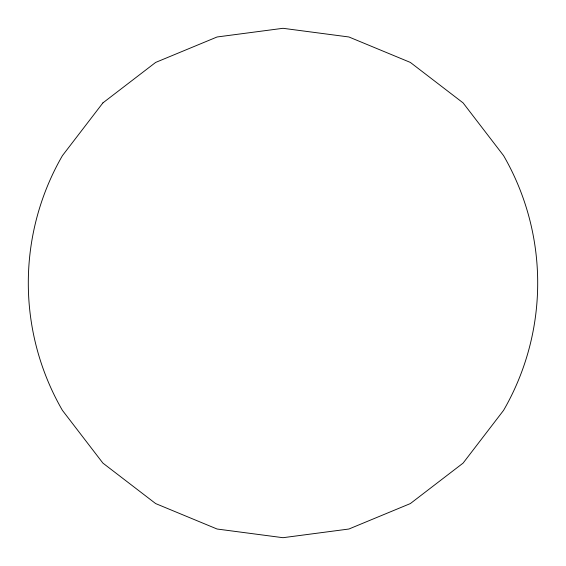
<?xml version="1.0" encoding="UTF-8"?>
<svg xmlns="http://www.w3.org/2000/svg" width="566" height="566" viewBox="0 0 566 566"><rect width="100%" height="100%" fill="white"/><g stroke="black" fill="none" stroke-linecap="round" stroke-linejoin="round"><path stroke-width="0.85" d="M102.899 102.899L62.423 155.65A252.521 249.931 -90 0 0 62.416 410.357L102.899 463.101L155.65 503.577L217.082 529.019L283 537.7L348.918 529.019L410.35 503.577L463.101 463.101L503.577 410.35A252.521 249.931 -90 0 0 503.584 155.643L463.101 102.899L410.35 62.423L348.918 36.981L283 28.3L217.082 36.981L155.65 62.423L102.899 102.899"/></g></svg>
